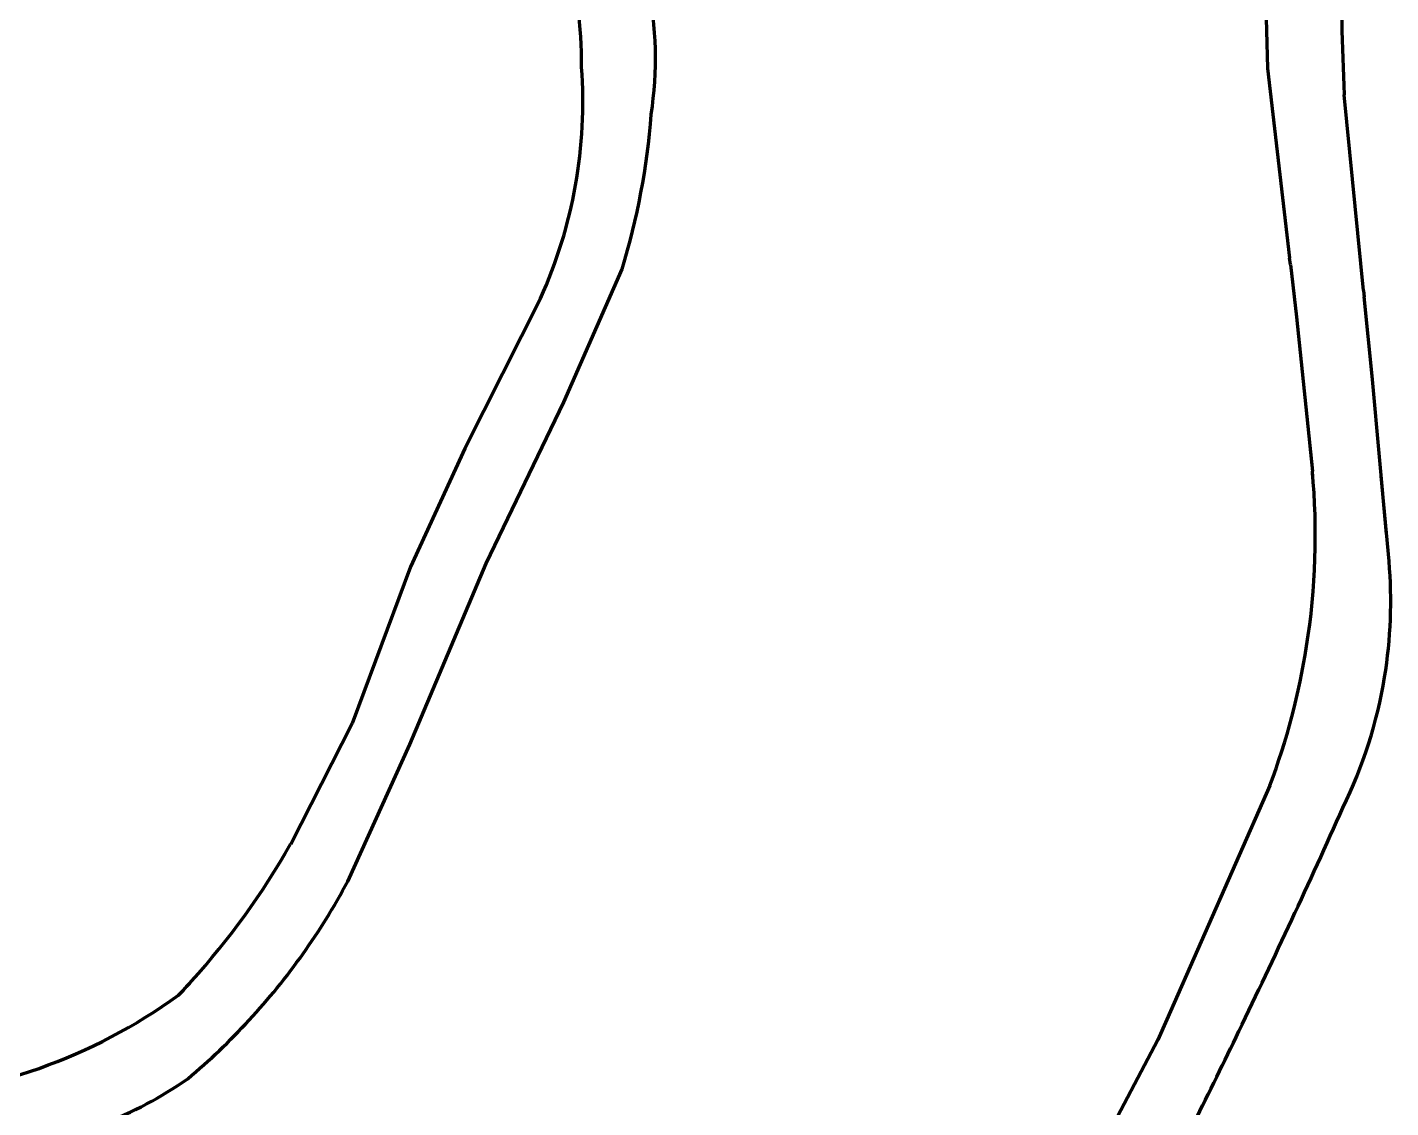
# Model space of a CAD drawing. Header units: inches. Extents: x 4096 to 6070, y 2882 to 5388.
# Drawn here: x 4328.9 to 4399.2, y 3681.8 to 3737.5 of the extents above; entities that cross this region are included whole.
import ezdxf

# ---------------------------------------------------------------- set-up
doc = ezdxf.new("R2010")
doc.units = ezdxf.units.IN
doc.header["$MEASUREMENT"] = 0
doc.linetypes.add('A_CONTINUOUS_LINE', pattern=[0])
doc.layers.add('road 2', color=1, linetype='A_CONTINUOUS_LINE', lineweight=30)

# ---------------------------------------------------------------- blocks, each defined once
blk = doc.blocks.new('road')
at = {"layer": 'road 2', "lineweight": 90}
for p, q in [((4392.74, 3739.342), (4392.85, 3735.358)), ((4392.85, 3735.358), (4393.991, 3725.567)), ((4397.807, 3723.887), (4396.808, 3733.982)), ((4394.031, 3725.226), (4393.991, 3725.567)), ((4356.56, 3718.135), (4359.569, 3724.989)), ((4394.031, 3725.226), (4394.344, 3722.538)), ((4355.362, 3723.485), (4351.454, 3715.752)), ((4397.807, 3723.887), (4397.839, 3723.562)), ((4398.26, 3719.307), (4397.839, 3723.562)), ((4397.839, 3723.562), (4397.839, 3723.562)), ((4394.344, 3722.538), (4395.162, 3714.582)), ((4398.987, 3711.332), (4398.26, 3719.307)), ((4352.566, 3709.817), (4356.56, 3718.135)), ((4356.56, 3718.135), (4356.56, 3718.135)), ((4351.454, 3715.752), (4348.667, 3709.636)), ((4395.028, 3715.878), (4395.162, 3714.582)), ((4395.162, 3714.582), (4395.162, 3714.582)), ((4395.162, 3714.582), (4395.162, 3714.582)), ((4399.114, 3709.938), (4398.715, 3714.313)), ((4348.667, 3709.636), (4345.657, 3701.561)), ((4348.627, 3700.476), (4352.566, 3709.817)), ((4399.114, 3709.938), (4399.114, 3709.938)), ((4345.657, 3701.561), (4342.48, 3695.338)), ((4345.421, 3693.413), (4348.627, 3700.476)), ((4392.973, 3698.375), (4387.662, 3686.308)), ((4396.734, 3697.214), (4396.734, 3697.214)), ((4387.662, 3686.308), (4387.201, 3685.259)), ((4391.374, 3685.694), (4391.374, 3685.694)), ((4387.201, 3685.259), (4382.296, 3675.957)), ((4337.18, 3683.25), (4337.18, 3683.25))]:
    blk.add_line(p, q, dxfattribs=at)
for centre, radius, start, end in [((4493.314, 3739.151), 96.644, 174.11483, 183.06592), ((4335.804, 3735.608), 21.676, 359.48198, 15.9073), ((4342.017, 3735.868), 19.273, 351.34682, 11.43695), ((4332.917, 3733.621), 24.628, 335.69502, 4.16947), ((4324.566, 3735.708), 36.608, 342.97323, 355.70857), ((4358.748, 3711.248), 36.566, 351.03925, 5.22986), ((4358.748, 3711.248), 36.566, 4.87581, 5.22986), ((4375.003, 3707.862), 24.2, 350.69135, 4.91949), ((4358.748, 3711.248), 36.566, 339.38714, 351.03925), ((4375.003, 3707.862), 24.2, 333.89447, 350.69135), ((3993.471, 3877.843), 441.869, 334.22396, 335.87146), ((4306.756, 3715.817), 41.177, 318.01291, 330.17571), ((4315.004, 3709.656), 34.482, 317.29034, 331.8982), ((4306.756, 3715.817), 41.177, 316.65534, 318.01291), ((4319.942, 3710.798), 28.656, 273.19533, 305.79305), ((4315.004, 3709.656), 34.482, 310.02357, 317.29034), ((3993.471, 3877.843), 441.869, 332.86541, 334.22396), ((4325.004, 3700.861), 21.41, 277.89123, 304.659)]:
    blk.add_arc(centre, radius, start, end, dxfattribs=at)

msp = doc.modelspace()

# ---------------------------------------------------------------- block references
at = {"layer": 'road 2', "color": 0, "lineweight": 90}
msp.add_blockref('road', (0, 0), dxfattribs=at)

doc.saveas('drawing.dxf')
